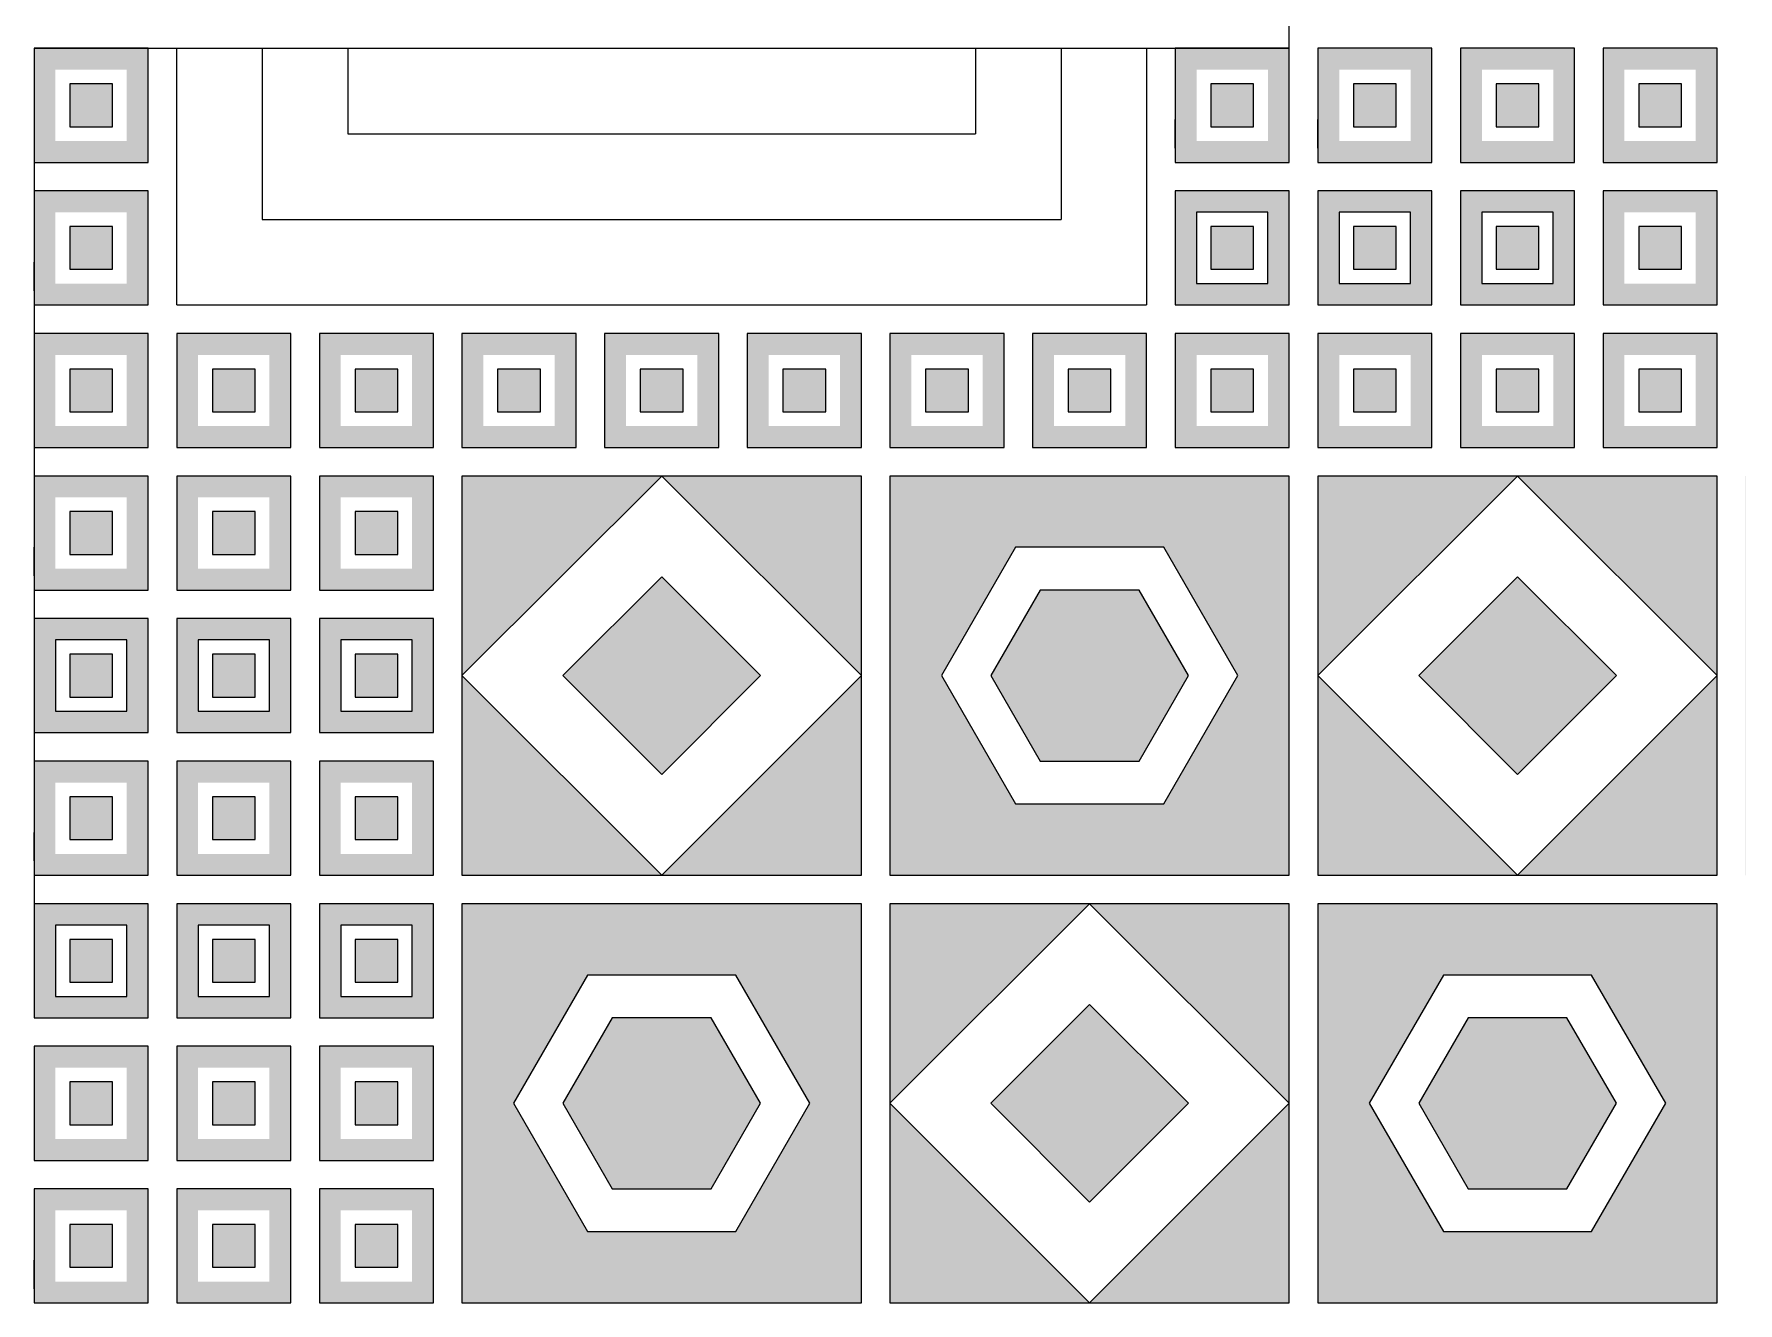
# Model space of a CAD drawing. Header units: millimetres. Extents: x -105 to 786, y -24 to 949.
# Drawn here: x 129.3 to 248.8, y 351.3 to 440.3 of the extents above; entities that cross this region are included whole.
import ezdxf

# ---------------------------------------------------------------- set-up
doc = ezdxf.new("R2010")
doc.units = ezdxf.units.MM

msp = doc.modelspace()

# ---------------------------------------------------------------- hatches: boundary and pattern name
h = msp.add_hatch(color=12)
h.dxf.hatch_style = 1
h.paths.add_polyline_path([(137.299, 439.282), (129.299, 439.282), (129.299, 431.282), (137.299, 431.282)])
h.paths.add_polyline_path([(135.799, 437.782), (135.799, 432.782), (130.799, 432.782), (130.799, 437.782)], flags=16)
h.paths.add_polyline_path([(134.799, 436.782), (134.799, 433.782), (131.799, 433.782), (131.799, 436.782)], flags=0)
h.paths.add_polyline_path([(134.799, 436.782), (131.799, 436.782), (131.799, 433.782), (134.799, 433.782)], flags=0)
h = msp.add_hatch(color=12)
h.dxf.hatch_style = 1
h.paths.add_polyline_path([(217.299, 439.282), (209.299, 439.282), (209.299, 431.282), (217.299, 431.282)])
h.paths.add_polyline_path([(215.799, 437.782), (215.799, 432.782), (210.799, 432.782), (210.799, 437.782)], flags=16)
h.paths.add_polyline_path([(214.799, 436.782), (214.799, 433.782), (211.799, 433.782), (211.799, 436.782)], flags=0)
h.paths.add_polyline_path([(214.799, 436.782), (211.799, 436.782), (211.799, 433.782), (214.799, 433.782)], flags=0)
h = msp.add_hatch(color=12)
h.dxf.hatch_style = 1
h.paths.add_polyline_path([(227.299, 439.282), (219.299, 439.282), (219.299, 431.282), (227.299, 431.282)])
h.paths.add_polyline_path([(225.799, 437.782), (225.799, 432.782), (220.799, 432.782), (220.799, 437.782)], flags=16)
h.paths.add_polyline_path([(224.799, 436.782), (224.799, 433.782), (221.799, 433.782), (221.799, 436.782)], flags=0)
h.paths.add_polyline_path([(224.799, 436.782), (221.799, 436.782), (221.799, 433.782), (224.799, 433.782)], flags=0)
h = msp.add_hatch(color=12)
h.dxf.hatch_style = 1
h.paths.add_polyline_path([(237.299, 439.282), (229.299, 439.282), (229.299, 431.282), (237.299, 431.282)])
h.paths.add_polyline_path([(235.799, 437.782), (235.799, 432.782), (230.799, 432.782), (230.799, 437.782)], flags=16)
h.paths.add_polyline_path([(234.799, 436.782), (234.799, 433.782), (231.799, 433.782), (231.799, 436.782)], flags=0)
h.paths.add_polyline_path([(234.799, 436.782), (231.799, 436.782), (231.799, 433.782), (234.799, 433.782)], flags=0)
h = msp.add_hatch(color=12)
h.dxf.hatch_style = 1
h.paths.add_polyline_path([(247.299, 439.282), (239.299, 439.282), (239.299, 431.282), (247.299, 431.282)])
h.paths.add_polyline_path([(245.799, 437.782), (245.799, 432.782), (240.799, 432.782), (240.799, 437.782)], flags=16)
h.paths.add_polyline_path([(244.799, 436.782), (244.799, 433.782), (241.799, 433.782), (241.799, 436.782)], flags=0)
h.paths.add_polyline_path([(244.799, 436.782), (241.799, 436.782), (241.799, 433.782), (244.799, 433.782)], flags=0)
h = msp.add_hatch(color=12)
h.dxf.hatch_style = 1
h.paths.add_polyline_path([(134.799, 436.782), (131.799, 436.782), (131.799, 433.782), (134.799, 433.782)])
h = msp.add_hatch(color=12)
h.dxf.hatch_style = 1
h.paths.add_polyline_path([(214.799, 436.782), (211.799, 436.782), (211.799, 433.782), (214.799, 433.782)])
h = msp.add_hatch(color=12)
h.dxf.hatch_style = 1
h.paths.add_polyline_path([(224.799, 436.782), (221.799, 436.782), (221.799, 433.782), (224.799, 433.782)])
h = msp.add_hatch(color=12)
h.dxf.hatch_style = 1
h.paths.add_polyline_path([(234.799, 436.782), (231.799, 436.782), (231.799, 433.782), (234.799, 433.782)])
h = msp.add_hatch(color=12)
h.dxf.hatch_style = 1
h.paths.add_polyline_path([(244.799, 436.782), (241.799, 436.782), (241.799, 433.782), (244.799, 433.782)])
h = msp.add_hatch(color=12)
h.dxf.hatch_style = 1
h.paths.add_polyline_path([(137.299, 429.282), (129.299, 429.282), (129.299, 421.282), (137.299, 421.282)])
h.paths.add_polyline_path([(135.799, 427.782), (135.799, 422.782), (130.799, 422.782), (130.799, 427.782)], flags=16)
h.paths.add_polyline_path([(134.799, 426.782), (134.799, 423.782), (131.799, 423.782), (131.799, 426.782)], flags=0)
h.paths.add_polyline_path([(134.799, 426.782), (131.799, 426.782), (131.799, 423.782), (134.799, 423.782)], flags=0)
h = msp.add_hatch(color=12)
h.dxf.hatch_style = 1
h.paths.add_polyline_path([(217.299, 429.282), (209.299, 429.282), (209.299, 421.282), (217.299, 421.282)])
h.paths.add_polyline_path([(215.799, 427.782), (215.799, 422.782), (210.799, 422.782), (210.799, 427.782)], flags=16)
h.paths.add_polyline_path([(214.799, 426.782), (214.799, 423.782), (211.799, 423.782), (211.799, 426.782)], flags=0)
h.paths.add_polyline_path([(214.799, 426.782), (211.799, 426.782), (211.799, 423.782), (214.799, 423.782)], flags=0)
h = msp.add_hatch(color=12)
h.dxf.hatch_style = 1
h.paths.add_polyline_path([(227.299, 429.282), (219.299, 429.282), (219.299, 421.282), (227.299, 421.282)])
h.paths.add_polyline_path([(225.799, 427.782), (225.799, 422.782), (220.799, 422.782), (220.799, 427.782)], flags=16)
h.paths.add_polyline_path([(224.799, 426.782), (224.799, 423.782), (221.799, 423.782), (221.799, 426.782)], flags=0)
h.paths.add_polyline_path([(224.799, 426.782), (221.799, 426.782), (221.799, 423.782), (224.799, 423.782)], flags=0)
h = msp.add_hatch(color=12)
h.dxf.hatch_style = 1
h.paths.add_polyline_path([(237.299, 429.282), (229.299, 429.282), (229.299, 421.282), (237.299, 421.282)])
h.paths.add_polyline_path([(235.799, 427.782), (235.799, 422.782), (230.799, 422.782), (230.799, 427.782)], flags=16)
h.paths.add_polyline_path([(234.799, 426.782), (234.799, 423.782), (231.799, 423.782), (231.799, 426.782)], flags=0)
h.paths.add_polyline_path([(234.799, 426.782), (231.799, 426.782), (231.799, 423.782), (234.799, 423.782)], flags=0)
h = msp.add_hatch(color=12)
h.dxf.hatch_style = 1
h.paths.add_polyline_path([(247.299, 429.282), (239.299, 429.282), (239.299, 421.282), (247.299, 421.282)])
h.paths.add_polyline_path([(245.799, 427.782), (245.799, 422.782), (240.799, 422.782), (240.799, 427.782)], flags=16)
h.paths.add_polyline_path([(244.799, 426.782), (244.799, 423.782), (241.799, 423.782), (241.799, 426.782)], flags=0)
h.paths.add_polyline_path([(244.799, 426.782), (241.799, 426.782), (241.799, 423.782), (244.799, 423.782)], flags=0)
h = msp.add_hatch(color=12)
h.dxf.hatch_style = 1
h.paths.add_polyline_path([(134.799, 426.782), (131.799, 426.782), (131.799, 423.782), (134.799, 423.782)])
h = msp.add_hatch(color=12)
h.dxf.hatch_style = 1
h.paths.add_polyline_path([(214.799, 426.782), (211.799, 426.782), (211.799, 423.782), (214.799, 423.782)])
h = msp.add_hatch(color=12)
h.dxf.hatch_style = 1
h.paths.add_polyline_path([(224.799, 426.782), (221.799, 426.782), (221.799, 423.782), (224.799, 423.782)])
h = msp.add_hatch(color=12)
h.dxf.hatch_style = 1
h.paths.add_polyline_path([(234.799, 426.782), (231.799, 426.782), (231.799, 423.782), (234.799, 423.782)])
h = msp.add_hatch(color=12)
h.dxf.hatch_style = 1
h.paths.add_polyline_path([(244.799, 426.782), (241.799, 426.782), (241.799, 423.782), (244.799, 423.782)])
h = msp.add_hatch(color=12)
h.dxf.hatch_style = 1
h.paths.add_polyline_path([(137.299, 419.282), (129.299, 419.282), (129.299, 411.282), (137.299, 411.282)])
h.paths.add_polyline_path([(135.799, 417.782), (135.799, 412.782), (130.799, 412.782), (130.799, 417.782)], flags=16)
h.paths.add_polyline_path([(134.799, 416.782), (134.799, 413.782), (131.799, 413.782), (131.799, 416.782)], flags=0)
h.paths.add_polyline_path([(134.799, 416.782), (131.799, 416.782), (131.799, 413.782), (134.799, 413.782)], flags=0)
h = msp.add_hatch(color=12)
h.dxf.hatch_style = 1
h.paths.add_polyline_path([(147.299, 419.282), (139.299, 419.282), (139.299, 411.282), (147.299, 411.282)])
h.paths.add_polyline_path([(145.799, 417.782), (145.799, 412.782), (140.799, 412.782), (140.799, 417.782)], flags=16)
h.paths.add_polyline_path([(144.799, 416.782), (144.799, 413.782), (141.799, 413.782), (141.799, 416.782)], flags=0)
h.paths.add_polyline_path([(144.799, 416.782), (141.799, 416.782), (141.799, 413.782), (144.799, 413.782)], flags=0)
h = msp.add_hatch(color=12)
h.dxf.hatch_style = 1
h.paths.add_polyline_path([(157.299, 419.282), (149.299, 419.282), (149.299, 411.282), (157.299, 411.282)])
h.paths.add_polyline_path([(155.799, 417.782), (155.799, 412.782), (150.799, 412.782), (150.799, 417.782)], flags=16)
h.paths.add_polyline_path([(154.799, 416.782), (154.799, 413.782), (151.799, 413.782), (151.799, 416.782)], flags=0)
h.paths.add_polyline_path([(154.799, 416.782), (151.799, 416.782), (151.799, 413.782), (154.799, 413.782)], flags=0)
h = msp.add_hatch(color=12)
h.dxf.hatch_style = 1
h.paths.add_polyline_path([(157.299, 419.282), (149.299, 419.282), (149.299, 411.282), (157.299, 411.282)])
h.paths.add_polyline_path([(155.799, 417.782), (155.799, 412.782), (150.799, 412.782), (150.799, 417.782)], flags=16)
h.paths.add_polyline_path([(154.799, 416.782), (154.799, 413.782), (151.799, 413.782), (151.799, 416.782)], flags=0)
h.paths.add_polyline_path([(154.799, 416.782), (151.799, 416.782), (151.799, 413.782), (154.799, 413.782)], flags=0)
h = msp.add_hatch(color=12)
h.dxf.hatch_style = 1
h.paths.add_polyline_path([(167.299, 419.282), (159.299, 419.282), (159.299, 411.282), (167.299, 411.282)])
h.paths.add_polyline_path([(165.799, 417.782), (165.799, 412.782), (160.799, 412.782), (160.799, 417.782)], flags=16)
h.paths.add_polyline_path([(164.799, 416.782), (164.799, 413.782), (161.799, 413.782), (161.799, 416.782)], flags=0)
h.paths.add_polyline_path([(164.799, 416.782), (161.799, 416.782), (161.799, 413.782), (164.799, 413.782)], flags=0)
h = msp.add_hatch(color=12)
h.dxf.hatch_style = 1
h.paths.add_polyline_path([(177.299, 419.282), (169.299, 419.282), (169.299, 411.282), (177.299, 411.282)])
h.paths.add_polyline_path([(175.799, 417.782), (175.799, 412.782), (170.799, 412.782), (170.799, 417.782)], flags=16)
h.paths.add_polyline_path([(174.799, 416.782), (174.799, 413.782), (171.799, 413.782), (171.799, 416.782)], flags=0)
h.paths.add_polyline_path([(174.799, 416.782), (171.799, 416.782), (171.799, 413.782), (174.799, 413.782)], flags=0)
h = msp.add_hatch(color=12)
h.dxf.hatch_style = 1
h.paths.add_polyline_path([(187.299, 419.282), (179.299, 419.282), (179.299, 411.282), (187.299, 411.282)])
h.paths.add_polyline_path([(185.799, 417.782), (185.799, 412.782), (180.799, 412.782), (180.799, 417.782)], flags=16)
h.paths.add_polyline_path([(184.799, 416.782), (184.799, 413.782), (181.799, 413.782), (181.799, 416.782)], flags=0)
h.paths.add_polyline_path([(184.799, 416.782), (181.799, 416.782), (181.799, 413.782), (184.799, 413.782)], flags=0)
h = msp.add_hatch(color=12)
h.dxf.hatch_style = 1
h.paths.add_polyline_path([(197.299, 419.282), (189.299, 419.282), (189.299, 411.282), (197.299, 411.282)])
h.paths.add_polyline_path([(195.799, 417.782), (195.799, 412.782), (190.799, 412.782), (190.799, 417.782)], flags=16)
h.paths.add_polyline_path([(194.799, 416.782), (194.799, 413.782), (191.799, 413.782), (191.799, 416.782)], flags=0)
h.paths.add_polyline_path([(194.799, 416.782), (191.799, 416.782), (191.799, 413.782), (194.799, 413.782)], flags=0)
h = msp.add_hatch(color=12)
h.dxf.hatch_style = 1
h.paths.add_polyline_path([(207.299, 419.282), (199.299, 419.282), (199.299, 411.282), (207.299, 411.282)])
h.paths.add_polyline_path([(205.799, 417.782), (205.799, 412.782), (200.799, 412.782), (200.799, 417.782)], flags=16)
h.paths.add_polyline_path([(204.799, 416.782), (204.799, 413.782), (201.799, 413.782), (201.799, 416.782)], flags=0)
h.paths.add_polyline_path([(204.799, 416.782), (201.799, 416.782), (201.799, 413.782), (204.799, 413.782)], flags=0)
h = msp.add_hatch(color=12)
h.dxf.hatch_style = 1
h.paths.add_polyline_path([(217.299, 419.282), (209.299, 419.282), (209.299, 411.282), (217.299, 411.282)])
h.paths.add_polyline_path([(215.799, 417.782), (215.799, 412.782), (210.799, 412.782), (210.799, 417.782)], flags=16)
h.paths.add_polyline_path([(214.799, 416.782), (214.799, 413.782), (211.799, 413.782), (211.799, 416.782)], flags=0)
h.paths.add_polyline_path([(214.799, 416.782), (211.799, 416.782), (211.799, 413.782), (214.799, 413.782)], flags=0)
h = msp.add_hatch(color=12)
h.dxf.hatch_style = 1
h.paths.add_polyline_path([(227.299, 419.282), (219.299, 419.282), (219.299, 411.282), (227.299, 411.282)])
h.paths.add_polyline_path([(225.799, 417.782), (225.799, 412.782), (220.799, 412.782), (220.799, 417.782)], flags=16)
h.paths.add_polyline_path([(224.799, 416.782), (224.799, 413.782), (221.799, 413.782), (221.799, 416.782)], flags=0)
h.paths.add_polyline_path([(224.799, 416.782), (221.799, 416.782), (221.799, 413.782), (224.799, 413.782)], flags=0)
h = msp.add_hatch(color=12)
h.dxf.hatch_style = 1
h.paths.add_polyline_path([(237.299, 419.282), (229.299, 419.282), (229.299, 411.282), (237.299, 411.282)])
h.paths.add_polyline_path([(235.799, 417.782), (235.799, 412.782), (230.799, 412.782), (230.799, 417.782)], flags=16)
h.paths.add_polyline_path([(234.799, 416.782), (234.799, 413.782), (231.799, 413.782), (231.799, 416.782)], flags=0)
h.paths.add_polyline_path([(234.799, 416.782), (231.799, 416.782), (231.799, 413.782), (234.799, 413.782)], flags=0)
h = msp.add_hatch(color=12)
h.dxf.hatch_style = 1
h.paths.add_polyline_path([(247.299, 419.282), (239.299, 419.282), (239.299, 411.282), (247.299, 411.282)])
h.paths.add_polyline_path([(245.799, 417.782), (245.799, 412.782), (240.799, 412.782), (240.799, 417.782)], flags=16)
h.paths.add_polyline_path([(244.799, 416.782), (244.799, 413.782), (241.799, 413.782), (241.799, 416.782)], flags=0)
h.paths.add_polyline_path([(244.799, 416.782), (241.799, 416.782), (241.799, 413.782), (244.799, 413.782)], flags=0)
h = msp.add_hatch(color=12)
h.dxf.hatch_style = 1
h.paths.add_polyline_path([(134.799, 416.782), (131.799, 416.782), (131.799, 413.782), (134.799, 413.782)])
h = msp.add_hatch(color=12)
h.dxf.hatch_style = 1
h.paths.add_polyline_path([(144.799, 416.782), (141.799, 416.782), (141.799, 413.782), (144.799, 413.782)])
h = msp.add_hatch(color=12)
h.dxf.hatch_style = 1
h.paths.add_polyline_path([(154.799, 416.782), (151.799, 416.782), (151.799, 413.782), (154.799, 413.782)])
h = msp.add_hatch(color=12)
h.dxf.hatch_style = 1
h.paths.add_polyline_path([(154.799, 416.782), (151.799, 416.782), (151.799, 413.782), (154.799, 413.782)])
h = msp.add_hatch(color=12)
h.dxf.hatch_style = 1
h.paths.add_polyline_path([(164.799, 416.782), (161.799, 416.782), (161.799, 413.782), (164.799, 413.782)])
h = msp.add_hatch(color=12)
h.dxf.hatch_style = 1
h.paths.add_polyline_path([(174.799, 416.782), (171.799, 416.782), (171.799, 413.782), (174.799, 413.782)])
h = msp.add_hatch(color=12)
h.dxf.hatch_style = 1
h.paths.add_polyline_path([(184.799, 416.782), (181.799, 416.782), (181.799, 413.782), (184.799, 413.782)])
h = msp.add_hatch(color=12)
h.dxf.hatch_style = 1
h.paths.add_polyline_path([(194.799, 416.782), (191.799, 416.782), (191.799, 413.782), (194.799, 413.782)])
h = msp.add_hatch(color=12)
h.dxf.hatch_style = 1
h.paths.add_polyline_path([(204.799, 416.782), (201.799, 416.782), (201.799, 413.782), (204.799, 413.782)])
h = msp.add_hatch(color=12)
h.dxf.hatch_style = 1
h.paths.add_polyline_path([(214.799, 416.782), (211.799, 416.782), (211.799, 413.782), (214.799, 413.782)])
h = msp.add_hatch(color=12)
h.dxf.hatch_style = 1
h.paths.add_polyline_path([(224.799, 416.782), (221.799, 416.782), (221.799, 413.782), (224.799, 413.782)])
h = msp.add_hatch(color=12)
h.dxf.hatch_style = 1
h.paths.add_polyline_path([(234.799, 416.782), (231.799, 416.782), (231.799, 413.782), (234.799, 413.782)])
h = msp.add_hatch(color=12)
h.dxf.hatch_style = 1
h.paths.add_polyline_path([(244.799, 416.782), (241.799, 416.782), (241.799, 413.782), (244.799, 413.782)])
h = msp.add_hatch(color=12)
h.dxf.hatch_style = 1
h.paths.add_polyline_path([(137.299, 409.282), (129.299, 409.282), (129.299, 401.282), (137.299, 401.282)])
h.paths.add_polyline_path([(135.799, 407.782), (135.799, 402.782), (130.799, 402.782), (130.799, 407.782)], flags=16)
h.paths.add_polyline_path([(134.799, 406.782), (134.799, 403.782), (131.799, 403.782), (131.799, 406.782)], flags=0)
h.paths.add_polyline_path([(134.799, 406.782), (131.799, 406.782), (131.799, 403.782), (134.799, 403.782)], flags=0)
h = msp.add_hatch(color=12)
h.dxf.hatch_style = 1
h.paths.add_polyline_path([(147.299, 409.282), (139.299, 409.282), (139.299, 401.282), (147.299, 401.282)])
h.paths.add_polyline_path([(145.799, 407.782), (145.799, 402.782), (140.799, 402.782), (140.799, 407.782)], flags=16)
h.paths.add_polyline_path([(144.799, 406.782), (144.799, 403.782), (141.799, 403.782), (141.799, 406.782)], flags=0)
h.paths.add_polyline_path([(144.799, 406.782), (141.799, 406.782), (141.799, 403.782), (144.799, 403.782)], flags=0)
h = msp.add_hatch(color=12)
h.dxf.hatch_style = 1
h.paths.add_polyline_path([(157.299, 409.282), (149.299, 409.282), (149.299, 401.282), (157.299, 401.282)])
h.paths.add_polyline_path([(155.799, 407.782), (155.799, 402.782), (150.799, 402.782), (150.799, 407.782)], flags=16)
h.paths.add_polyline_path([(154.799, 406.782), (154.799, 403.782), (151.799, 403.782), (151.799, 406.782)], flags=0)
h.paths.add_polyline_path([(154.799, 406.782), (151.799, 406.782), (151.799, 403.782), (154.799, 403.782)], flags=0)
at = {"true_color": 0x7aafdf}
h = msp.add_hatch(color=143, dxfattribs=at)
h.dxf.hatch_style = 1
h.paths.add_polyline_path([(187.299, 395.282), (173.299, 381.282), (187.299, 381.282)])
h.paths.add_polyline_path([(187.299, 409.282), (173.299, 409.282), (187.299, 395.282)])
h.paths.add_polyline_path([(173.299, 409.282), (159.299, 409.282), (159.299, 395.282)])
h.paths.add_polyline_path([(159.299, 395.282), (159.299, 381.282), (173.299, 381.282)])
h.paths.add_polyline_path([(210.227, 395.282), (206.763, 401.282), (199.835, 401.282), (196.371, 395.282), (199.835, 389.282), (206.763, 389.282)])
at = {"true_color": 0x636466}
h = msp.add_hatch(color=251, dxfattribs=at)
h.dxf.hatch_style = 1
h.paths.add_polyline_path([(173.299, 402.21), (166.37, 395.282), (173.299, 388.353), (180.228, 395.282)])
h.paths.add_polyline_path([(217.299, 409.282), (189.299, 409.282), (189.299, 381.282), (217.299, 381.282)])
h.paths.add_polyline_path([(192.907, 395.282), (198.103, 404.282), (208.495, 404.282), (213.691, 395.282), (208.495, 386.282), (198.103, 386.282)], flags=16)
h.paths.add_polyline_path([(199.835, 389.282), (196.371, 395.282), (199.835, 401.282), (206.763, 401.282), (210.227, 395.282), (206.763, 389.282)], flags=0)
at = {"true_color": 0x7aafdf}
h = msp.add_hatch(color=143, dxfattribs=at)
h.dxf.hatch_style = 1
h.paths.add_polyline_path([(247.299, 395.282), (233.299, 381.282), (247.299, 381.282)])
h.paths.add_polyline_path([(247.299, 409.282), (233.299, 409.282), (247.299, 395.282)])
h.paths.add_polyline_path([(233.299, 409.282), (219.299, 409.282), (219.299, 395.282)])
h.paths.add_polyline_path([(219.299, 395.282), (219.299, 381.282), (233.299, 381.282)])
h.paths.add_polyline_path([(270.227, 395.282), (266.763, 401.282), (259.835, 401.282), (256.371, 395.282), (259.835, 389.282), (266.763, 389.282)])
at = {"true_color": 0x636466}
h = msp.add_hatch(color=251, dxfattribs=at)
h.dxf.hatch_style = 1
h.paths.add_polyline_path([(233.299, 402.21), (226.37, 395.282), (233.299, 388.353), (240.228, 395.282)])
h.paths.add_polyline_path([(277.299, 409.282), (249.299, 409.282), (249.299, 381.282), (277.299, 381.282)])
h.paths.add_polyline_path([(252.907, 395.282), (258.103, 404.282), (268.495, 404.282), (273.691, 395.282), (268.495, 386.282), (258.103, 386.282)], flags=16)
h.paths.add_polyline_path([(259.835, 389.282), (256.371, 395.282), (259.835, 401.282), (266.763, 401.282), (270.227, 395.282), (266.763, 389.282)], flags=0)
h = msp.add_hatch(color=12)
h.dxf.hatch_style = 1
h.paths.add_polyline_path([(134.799, 406.782), (131.799, 406.782), (131.799, 403.782), (134.799, 403.782)])
h = msp.add_hatch(color=12)
h.dxf.hatch_style = 1
h.paths.add_polyline_path([(144.799, 406.782), (141.799, 406.782), (141.799, 403.782), (144.799, 403.782)])
h = msp.add_hatch(color=12)
h.dxf.hatch_style = 1
h.paths.add_polyline_path([(154.799, 406.782), (151.799, 406.782), (151.799, 403.782), (154.799, 403.782)])
h = msp.add_hatch(color=12)
h.dxf.hatch_style = 1
h.paths.add_polyline_path([(137.299, 399.282), (129.299, 399.282), (129.299, 391.282), (137.299, 391.282)])
h.paths.add_polyline_path([(135.799, 397.782), (135.799, 392.782), (130.799, 392.782), (130.799, 397.782)], flags=16)
h.paths.add_polyline_path([(134.799, 396.782), (134.799, 393.782), (131.799, 393.782), (131.799, 396.782)], flags=0)
h.paths.add_polyline_path([(134.799, 396.782), (131.799, 396.782), (131.799, 393.782), (134.799, 393.782)], flags=0)
h = msp.add_hatch(color=12)
h.dxf.hatch_style = 1
h.paths.add_polyline_path([(147.299, 399.282), (139.299, 399.282), (139.299, 391.282), (147.299, 391.282)])
h.paths.add_polyline_path([(145.799, 397.782), (145.799, 392.782), (140.799, 392.782), (140.799, 397.782)], flags=16)
h.paths.add_polyline_path([(144.799, 396.782), (144.799, 393.782), (141.799, 393.782), (141.799, 396.782)], flags=0)
h.paths.add_polyline_path([(144.799, 396.782), (141.799, 396.782), (141.799, 393.782), (144.799, 393.782)], flags=0)
h = msp.add_hatch(color=12)
h.dxf.hatch_style = 1
h.paths.add_polyline_path([(157.299, 399.282), (149.299, 399.282), (149.299, 391.282), (157.299, 391.282)])
h.paths.add_polyline_path([(155.799, 397.782), (155.799, 392.782), (150.799, 392.782), (150.799, 397.782)], flags=16)
h.paths.add_polyline_path([(154.799, 396.782), (154.799, 393.782), (151.799, 393.782), (151.799, 396.782)], flags=0)
h.paths.add_polyline_path([(154.799, 396.782), (151.799, 396.782), (151.799, 393.782), (154.799, 393.782)], flags=0)
h = msp.add_hatch(color=12)
h.dxf.hatch_style = 1
h.paths.add_polyline_path([(134.799, 396.782), (131.799, 396.782), (131.799, 393.782), (134.799, 393.782)])
h = msp.add_hatch(color=12)
h.dxf.hatch_style = 1
h.paths.add_polyline_path([(144.799, 396.782), (141.799, 396.782), (141.799, 393.782), (144.799, 393.782)])
h = msp.add_hatch(color=12)
h.dxf.hatch_style = 1
h.paths.add_polyline_path([(154.799, 396.782), (151.799, 396.782), (151.799, 393.782), (154.799, 393.782)])
h = msp.add_hatch(color=12)
h.dxf.hatch_style = 1
h.paths.add_polyline_path([(137.299, 389.282), (129.299, 389.282), (129.299, 381.282), (137.299, 381.282)])
h.paths.add_polyline_path([(135.799, 387.782), (135.799, 382.782), (130.799, 382.782), (130.799, 387.782)], flags=16)
h.paths.add_polyline_path([(134.799, 386.782), (134.799, 383.782), (131.799, 383.782), (131.799, 386.782)], flags=0)
h.paths.add_polyline_path([(134.799, 386.782), (131.799, 386.782), (131.799, 383.782), (134.799, 383.782)], flags=0)
h = msp.add_hatch(color=12)
h.dxf.hatch_style = 1
h.paths.add_polyline_path([(147.299, 389.282), (139.299, 389.282), (139.299, 381.282), (147.299, 381.282)])
h.paths.add_polyline_path([(145.799, 387.782), (145.799, 382.782), (140.799, 382.782), (140.799, 387.782)], flags=16)
h.paths.add_polyline_path([(144.799, 386.782), (144.799, 383.782), (141.799, 383.782), (141.799, 386.782)], flags=0)
h.paths.add_polyline_path([(144.799, 386.782), (141.799, 386.782), (141.799, 383.782), (144.799, 383.782)], flags=0)
h = msp.add_hatch(color=12)
h.dxf.hatch_style = 1
h.paths.add_polyline_path([(157.299, 389.282), (149.299, 389.282), (149.299, 381.282), (157.299, 381.282)])
h.paths.add_polyline_path([(155.799, 387.782), (155.799, 382.782), (150.799, 382.782), (150.799, 387.782)], flags=16)
h.paths.add_polyline_path([(154.799, 386.782), (154.799, 383.782), (151.799, 383.782), (151.799, 386.782)], flags=0)
h.paths.add_polyline_path([(154.799, 386.782), (151.799, 386.782), (151.799, 383.782), (154.799, 383.782)], flags=0)
h = msp.add_hatch(color=12)
h.dxf.hatch_style = 1
h.paths.add_polyline_path([(134.799, 386.782), (131.799, 386.782), (131.799, 383.782), (134.799, 383.782)])
h = msp.add_hatch(color=12)
h.dxf.hatch_style = 1
h.paths.add_polyline_path([(144.799, 386.782), (141.799, 386.782), (141.799, 383.782), (144.799, 383.782)])
h = msp.add_hatch(color=12)
h.dxf.hatch_style = 1
h.paths.add_polyline_path([(154.799, 386.782), (151.799, 386.782), (151.799, 383.782), (154.799, 383.782)])
h = msp.add_hatch(color=12)
h.dxf.hatch_style = 1
h.paths.add_polyline_path([(137.299, 379.282), (129.299, 379.282), (129.299, 371.282), (137.299, 371.282)])
h.paths.add_polyline_path([(135.799, 377.782), (135.799, 372.782), (130.799, 372.782), (130.799, 377.782)], flags=16)
h.paths.add_polyline_path([(134.799, 376.782), (134.799, 373.782), (131.799, 373.782), (131.799, 376.782)], flags=0)
h.paths.add_polyline_path([(134.799, 376.782), (131.799, 376.782), (131.799, 373.782), (134.799, 373.782)], flags=0)
h = msp.add_hatch(color=12)
h.dxf.hatch_style = 1
h.paths.add_polyline_path([(147.299, 379.282), (139.299, 379.282), (139.299, 371.282), (147.299, 371.282)])
h.paths.add_polyline_path([(145.799, 377.782), (145.799, 372.782), (140.799, 372.782), (140.799, 377.782)], flags=16)
h.paths.add_polyline_path([(144.799, 376.782), (144.799, 373.782), (141.799, 373.782), (141.799, 376.782)], flags=0)
h.paths.add_polyline_path([(144.799, 376.782), (141.799, 376.782), (141.799, 373.782), (144.799, 373.782)], flags=0)
h = msp.add_hatch(color=12)
h.dxf.hatch_style = 1
h.paths.add_polyline_path([(157.299, 379.282), (149.299, 379.282), (149.299, 371.282), (157.299, 371.282)])
h.paths.add_polyline_path([(155.799, 377.782), (155.799, 372.782), (150.799, 372.782), (150.799, 377.782)], flags=16)
h.paths.add_polyline_path([(154.799, 376.782), (154.799, 373.782), (151.799, 373.782), (151.799, 376.782)], flags=0)
h.paths.add_polyline_path([(154.799, 376.782), (151.799, 376.782), (151.799, 373.782), (154.799, 373.782)], flags=0)
h = msp.add_hatch(color=251, dxfattribs=at)
h.dxf.hatch_style = 1
h.paths.add_polyline_path([(187.299, 379.282), (159.299, 379.282), (159.299, 351.282), (187.299, 351.282)])
h.paths.add_polyline_path([(168.103, 374.282), (178.495, 374.282), (183.691, 365.282), (178.495, 356.282), (168.103, 356.282), (162.907, 365.282)], flags=16)
h.paths.add_polyline_path([(169.835, 371.282), (176.763, 371.282), (180.227, 365.282), (176.763, 359.282), (169.835, 359.282), (166.371, 365.282)], flags=0)
at = {"true_color": 0x7aafdf}
h = msp.add_hatch(color=143, dxfattribs=at)
h.dxf.hatch_style = 1
h.paths.add_polyline_path([(217.299, 365.282), (203.299, 351.282), (217.299, 351.282)])
h.paths.add_polyline_path([(217.299, 379.282), (203.299, 379.282), (217.299, 365.282)])
h.paths.add_polyline_path([(203.299, 379.282), (189.299, 379.282), (189.299, 365.282)])
h.paths.add_polyline_path([(189.299, 365.282), (189.299, 351.282), (203.299, 351.282)])
h.paths.add_polyline_path([(240.227, 365.282), (236.763, 371.282), (229.835, 371.282), (226.371, 365.282), (229.835, 359.282), (236.763, 359.282)])
at = {"true_color": 0x636466}
h = msp.add_hatch(color=251, dxfattribs=at)
h.dxf.hatch_style = 1
h.paths.add_polyline_path([(203.299, 372.21), (196.37, 365.282), (203.299, 358.353), (210.228, 365.282)])
h.paths.add_polyline_path([(247.299, 379.282), (219.299, 379.282), (219.299, 351.282), (247.299, 351.282)])
h.paths.add_polyline_path([(222.907, 365.282), (228.103, 374.282), (238.495, 374.282), (243.691, 365.282), (238.495, 356.282), (228.103, 356.282)], flags=16)
h.paths.add_polyline_path([(229.835, 359.282), (226.371, 365.282), (229.835, 371.282), (236.763, 371.282), (240.227, 365.282), (236.763, 359.282)], flags=0)
h = msp.add_hatch(color=12)
h.dxf.hatch_style = 1
h.paths.add_polyline_path([(134.799, 376.782), (131.799, 376.782), (131.799, 373.782), (134.799, 373.782)])
h = msp.add_hatch(color=12)
h.dxf.hatch_style = 1
h.paths.add_polyline_path([(144.799, 376.782), (141.799, 376.782), (141.799, 373.782), (144.799, 373.782)])
h = msp.add_hatch(color=12)
h.dxf.hatch_style = 1
h.paths.add_polyline_path([(154.799, 376.782), (151.799, 376.782), (151.799, 373.782), (154.799, 373.782)])
at = {"true_color": 0x7aafdf}
h = msp.add_hatch(color=143, dxfattribs=at)
h.dxf.hatch_style = 1
h.paths.add_polyline_path([(180.227, 365.282), (176.763, 371.282), (169.835, 371.282), (166.371, 365.282), (169.835, 359.282), (176.763, 359.282)])
h = msp.add_hatch(color=12)
h.dxf.hatch_style = 1
h.paths.add_polyline_path([(137.299, 369.282), (129.299, 369.282), (129.299, 361.282), (137.299, 361.282)])
h.paths.add_polyline_path([(135.799, 367.782), (135.799, 362.782), (130.799, 362.782), (130.799, 367.782)], flags=16)
h.paths.add_polyline_path([(134.799, 366.782), (134.799, 363.782), (131.799, 363.782), (131.799, 366.782)], flags=0)
h.paths.add_polyline_path([(134.799, 366.782), (131.799, 366.782), (131.799, 363.782), (134.799, 363.782)], flags=0)
h = msp.add_hatch(color=12)
h.dxf.hatch_style = 1
h.paths.add_polyline_path([(147.299, 369.282), (139.299, 369.282), (139.299, 361.282), (147.299, 361.282)])
h.paths.add_polyline_path([(145.799, 367.782), (145.799, 362.782), (140.799, 362.782), (140.799, 367.782)], flags=16)
h.paths.add_polyline_path([(144.799, 366.782), (144.799, 363.782), (141.799, 363.782), (141.799, 366.782)], flags=0)
h.paths.add_polyline_path([(144.799, 366.782), (141.799, 366.782), (141.799, 363.782), (144.799, 363.782)], flags=0)
h = msp.add_hatch(color=12)
h.dxf.hatch_style = 1
h.paths.add_polyline_path([(157.299, 369.282), (149.299, 369.282), (149.299, 361.282), (157.299, 361.282)])
h.paths.add_polyline_path([(155.799, 367.782), (155.799, 362.782), (150.799, 362.782), (150.799, 367.782)], flags=16)
h.paths.add_polyline_path([(154.799, 366.782), (154.799, 363.782), (151.799, 363.782), (151.799, 366.782)], flags=0)
h.paths.add_polyline_path([(154.799, 366.782), (151.799, 366.782), (151.799, 363.782), (154.799, 363.782)], flags=0)
h = msp.add_hatch(color=12)
h.dxf.hatch_style = 1
h.paths.add_polyline_path([(134.799, 366.782), (131.799, 366.782), (131.799, 363.782), (134.799, 363.782)])
h = msp.add_hatch(color=12)
h.dxf.hatch_style = 1
h.paths.add_polyline_path([(144.799, 366.782), (141.799, 366.782), (141.799, 363.782), (144.799, 363.782)])
h = msp.add_hatch(color=12)
h.dxf.hatch_style = 1
h.paths.add_polyline_path([(154.799, 366.782), (151.799, 366.782), (151.799, 363.782), (154.799, 363.782)])
h = msp.add_hatch(color=12)
h.dxf.hatch_style = 1
h.paths.add_polyline_path([(137.299, 359.282), (129.299, 359.282), (129.299, 351.282), (137.299, 351.282)])
h.paths.add_polyline_path([(135.799, 357.782), (135.799, 352.782), (130.799, 352.782), (130.799, 357.782)], flags=16)
h.paths.add_polyline_path([(134.799, 356.782), (134.799, 353.782), (131.799, 353.782), (131.799, 356.782)], flags=0)
h.paths.add_polyline_path([(134.799, 356.782), (131.799, 356.782), (131.799, 353.782), (134.799, 353.782)], flags=0)
h = msp.add_hatch(color=12)
h.dxf.hatch_style = 1
h.paths.add_polyline_path([(147.299, 359.282), (139.299, 359.282), (139.299, 351.282), (147.299, 351.282)])
h.paths.add_polyline_path([(145.799, 357.782), (145.799, 352.782), (140.799, 352.782), (140.799, 357.782)], flags=16)
h.paths.add_polyline_path([(144.799, 356.782), (144.799, 353.782), (141.799, 353.782), (141.799, 356.782)], flags=0)
h.paths.add_polyline_path([(144.799, 356.782), (141.799, 356.782), (141.799, 353.782), (144.799, 353.782)], flags=0)
h = msp.add_hatch(color=12)
h.dxf.hatch_style = 1
h.paths.add_polyline_path([(157.299, 359.282), (149.299, 359.282), (149.299, 351.282), (157.299, 351.282)])
h.paths.add_polyline_path([(155.799, 357.782), (155.799, 352.782), (150.799, 352.782), (150.799, 357.782)], flags=16)
h.paths.add_polyline_path([(154.799, 356.782), (154.799, 353.782), (151.799, 353.782), (151.799, 356.782)], flags=0)
h.paths.add_polyline_path([(154.799, 356.782), (151.799, 356.782), (151.799, 353.782), (154.799, 353.782)], flags=0)
h = msp.add_hatch(color=12)
h.dxf.hatch_style = 1
h.paths.add_polyline_path([(134.799, 356.782), (131.799, 356.782), (131.799, 353.782), (134.799, 353.782)])
h = msp.add_hatch(color=12)
h.dxf.hatch_style = 1
h.paths.add_polyline_path([(144.799, 356.782), (141.799, 356.782), (141.799, 353.782), (144.799, 353.782)])
h = msp.add_hatch(color=12)
h.dxf.hatch_style = 1
h.paths.add_polyline_path([(154.799, 356.782), (151.799, 356.782), (151.799, 353.782), (154.799, 353.782)])

# ---------------------------------------------------------------- linework, layer by layer
for p, q in [((217.299, 439.282), (217.299, 489.282)), ((129.299, 439.282), (217.299, 439.282)), ((129.299, 439.282), (129.299, 379.282)), ((139.299, 421.282), (139.299, 439.282)), ((145.299, 439.282), (145.299, 427.282)), ((151.299, 439.282), (151.299, 433.282)), ((195.299, 439.282), (195.299, 433.282)), ((201.299, 439.282), (201.299, 427.282)), ((207.299, 439.282), (207.299, 421.282)), ((209.299, 432.282), (209.299, 434.282)), ((219.299, 432.282), (219.299, 434.282)), ((151.299, 433.282), (195.299, 433.282)), ((145.299, 427.282), (201.299, 427.282)), ((129.299, 422.282), (129.299, 424.282)), ((139.299, 421.282), (207.299, 421.282)), ((209.299, 421.282), (217.299, 421.282)), ((219.299, 421.282), (227.299, 421.282)), ((159.299, 395.282), (173.299, 409.282)), ((173.299, 409.282), (187.299, 395.282)), ((219.299, 395.282), (233.299, 409.282)), ((233.299, 409.282), (247.299, 395.282)), ((129.299, 402.282), (129.299, 404.282)), ((166.37, 395.282), (173.299, 402.21)), ((173.299, 402.21), (180.228, 395.282)), ((226.37, 395.282), (233.299, 402.21)), ((233.299, 402.21), (240.228, 395.282)), ((173.299, 381.282), (159.299, 395.282)), ((173.299, 388.353), (166.37, 395.282)), ((187.299, 395.282), (173.299, 381.282)), ((180.228, 395.282), (173.299, 388.353)), ((233.299, 381.282), (219.299, 395.282)), ((233.299, 388.353), (226.37, 395.282)), ((247.299, 395.282), (233.299, 381.282)), ((240.228, 395.282), (233.299, 388.353)), ((129.299, 382.282), (129.299, 384.282)), ((189.299, 365.282), (203.299, 379.282)), ((203.299, 379.282), (217.299, 365.282)), ((196.37, 365.282), (203.299, 372.21)), ((203.299, 372.21), (210.228, 365.282)), ((129.299, 371.282), (137.299, 371.282)), ((203.299, 351.282), (189.299, 365.282)), ((203.299, 358.353), (196.37, 365.282)), ((217.299, 365.282), (203.299, 351.282)), ((210.228, 365.282), (203.299, 358.353)), ((129.299, 352.282), (129.299, 354.282))]:
    msp.add_line(p, q)
for points in [[(129.299, 431.282), (137.299, 431.282), (137.299, 439.282), (129.299, 439.282)], [(209.299, 431.282), (217.299, 431.282), (217.299, 439.282), (209.299, 439.282)], [(219.299, 431.282), (227.299, 431.282), (227.299, 439.282), (219.299, 439.282)], [(229.299, 431.282), (237.299, 431.282), (237.299, 439.282), (229.299, 439.282)], [(239.299, 431.282), (247.299, 431.282), (247.299, 439.282), (239.299, 439.282)], [(131.799, 433.782), (134.799, 433.782), (134.799, 436.782), (131.799, 436.782)], [(211.799, 433.782), (214.799, 433.782), (214.799, 436.782), (211.799, 436.782)], [(221.799, 433.782), (224.799, 433.782), (224.799, 436.782), (221.799, 436.782)], [(231.799, 433.782), (234.799, 433.782), (234.799, 436.782), (231.799, 436.782)], [(241.799, 433.782), (244.799, 433.782), (244.799, 436.782), (241.799, 436.782)], [(129.299, 421.282), (137.299, 421.282), (137.299, 429.282), (129.299, 429.282)], [(209.299, 421.282), (217.299, 421.282), (217.299, 429.282), (209.299, 429.282)], [(219.299, 421.282), (227.299, 421.282), (227.299, 429.282), (219.299, 429.282)], [(229.299, 421.282), (237.299, 421.282), (237.299, 429.282), (229.299, 429.282)], [(239.299, 421.282), (247.299, 421.282), (247.299, 429.282), (239.299, 429.282)], [(210.799, 422.782), (215.799, 422.782), (215.799, 427.782), (210.799, 427.782)], [(220.799, 422.782), (225.799, 422.782), (225.799, 427.782), (220.799, 427.782)], [(230.799, 422.782), (235.799, 422.782), (235.799, 427.782), (230.799, 427.782)], [(131.799, 423.782), (134.799, 423.782), (134.799, 426.782), (131.799, 426.782)], [(211.799, 423.782), (214.799, 423.782), (214.799, 426.782), (211.799, 426.782)], [(221.799, 423.782), (224.799, 423.782), (224.799, 426.782), (221.799, 426.782)], [(231.799, 423.782), (234.799, 423.782), (234.799, 426.782), (231.799, 426.782)], [(241.799, 423.782), (244.799, 423.782), (244.799, 426.782), (241.799, 426.782)], [(129.299, 411.282), (137.299, 411.282), (137.299, 419.282), (129.299, 419.282)], [(139.299, 411.282), (147.299, 411.282), (147.299, 419.282), (139.299, 419.282)], [(149.299, 411.282), (157.299, 411.282), (157.299, 419.282), (149.299, 419.282)], [(149.299, 411.282), (157.299, 411.282), (157.299, 419.282), (149.299, 419.282)], [(159.299, 411.282), (167.299, 411.282), (167.299, 419.282), (159.299, 419.282)], [(169.299, 411.282), (177.299, 411.282), (177.299, 419.282), (169.299, 419.282)], [(179.299, 411.282), (187.299, 411.282), (187.299, 419.282), (179.299, 419.282)], [(189.299, 411.282), (197.299, 411.282), (197.299, 419.282), (189.299, 419.282)], [(199.299, 411.282), (207.299, 411.282), (207.299, 419.282), (199.299, 419.282)], [(209.299, 411.282), (217.299, 411.282), (217.299, 419.282), (209.299, 419.282)], [(219.299, 411.282), (227.299, 411.282), (227.299, 419.282), (219.299, 419.282)], [(229.299, 411.282), (237.299, 411.282), (237.299, 419.282), (229.299, 419.282)], [(239.299, 411.282), (247.299, 411.282), (247.299, 419.282), (239.299, 419.282)], [(131.799, 413.782), (134.799, 413.782), (134.799, 416.782), (131.799, 416.782)], [(141.799, 413.782), (144.799, 413.782), (144.799, 416.782), (141.799, 416.782)], [(151.799, 413.782), (154.799, 413.782), (154.799, 416.782), (151.799, 416.782)], [(151.799, 413.782), (154.799, 413.782), (154.799, 416.782), (151.799, 416.782)], [(161.799, 413.782), (164.799, 413.782), (164.799, 416.782), (161.799, 416.782)], [(171.799, 413.782), (174.799, 413.782), (174.799, 416.782), (171.799, 416.782)], [(181.799, 413.782), (184.799, 413.782), (184.799, 416.782), (181.799, 416.782)], [(191.799, 413.782), (194.799, 413.782), (194.799, 416.782), (191.799, 416.782)], [(201.799, 413.782), (204.799, 413.782), (204.799, 416.782), (201.799, 416.782)], [(211.799, 413.782), (214.799, 413.782), (214.799, 416.782), (211.799, 416.782)], [(221.799, 413.782), (224.799, 413.782), (224.799, 416.782), (221.799, 416.782)], [(231.799, 413.782), (234.799, 413.782), (234.799, 416.782), (231.799, 416.782)], [(241.799, 413.782), (244.799, 413.782), (244.799, 416.782), (241.799, 416.782)], [(129.299, 401.282), (137.299, 401.282), (137.299, 409.282), (129.299, 409.282)], [(139.299, 401.282), (147.299, 401.282), (147.299, 409.282), (139.299, 409.282)], [(149.299, 401.282), (157.299, 401.282), (157.299, 409.282), (149.299, 409.282)], [(159.299, 381.282), (187.299, 381.282), (187.299, 409.282), (159.299, 409.282)], [(189.299, 381.282), (217.299, 381.282), (217.299, 409.282), (189.299, 409.282)], [(219.299, 381.282), (247.299, 381.282), (247.299, 409.282), (219.299, 409.282)], [(131.799, 403.782), (134.799, 403.782), (134.799, 406.782), (131.799, 406.782)], [(141.799, 403.782), (144.799, 403.782), (144.799, 406.782), (141.799, 406.782)], [(151.799, 403.782), (154.799, 403.782), (154.799, 406.782), (151.799, 406.782)], [(208.495, 386.282), (213.691, 395.282), (208.495, 404.282), (198.103, 404.282), (192.907, 395.282), (198.103, 386.282)], [(206.763, 389.282), (210.227, 395.282), (206.763, 401.282), (199.835, 401.282), (196.371, 395.282), (199.835, 389.282)], [(129.299, 391.282), (137.299, 391.282), (137.299, 399.282), (129.299, 399.282)], [(139.299, 391.282), (147.299, 391.282), (147.299, 399.282), (139.299, 399.282)], [(149.299, 391.282), (157.299, 391.282), (157.299, 399.282), (149.299, 399.282)], [(130.799, 392.782), (135.799, 392.782), (135.799, 397.782), (130.799, 397.782)], [(140.799, 392.782), (145.799, 392.782), (145.799, 397.782), (140.799, 397.782)], [(150.799, 392.782), (155.799, 392.782), (155.799, 397.782), (150.799, 397.782)], [(131.799, 393.782), (134.799, 393.782), (134.799, 396.782), (131.799, 396.782)], [(141.799, 393.782), (144.799, 393.782), (144.799, 396.782), (141.799, 396.782)], [(151.799, 393.782), (154.799, 393.782), (154.799, 396.782), (151.799, 396.782)], [(129.299, 381.282), (137.299, 381.282), (137.299, 389.282), (129.299, 389.282)], [(139.299, 381.282), (147.299, 381.282), (147.299, 389.282), (139.299, 389.282)], [(149.299, 381.282), (157.299, 381.282), (157.299, 389.282), (149.299, 389.282)], [(131.799, 383.782), (134.799, 383.782), (134.799, 386.782), (131.799, 386.782)], [(141.799, 383.782), (144.799, 383.782), (144.799, 386.782), (141.799, 386.782)], [(151.799, 383.782), (154.799, 383.782), (154.799, 386.782), (151.799, 386.782)], [(129.299, 371.282), (137.299, 371.282), (137.299, 379.282), (129.299, 379.282)], [(139.299, 371.282), (147.299, 371.282), (147.299, 379.282), (139.299, 379.282)], [(149.299, 371.282), (157.299, 371.282), (157.299, 379.282), (149.299, 379.282)], [(159.299, 351.282), (187.299, 351.282), (187.299, 379.282), (159.299, 379.282)], [(189.299, 351.282), (217.299, 351.282), (217.299, 379.282), (189.299, 379.282)], [(219.299, 351.282), (247.299, 351.282), (247.299, 379.282), (219.299, 379.282)], [(130.799, 372.782), (135.799, 372.782), (135.799, 377.782), (130.799, 377.782)], [(140.799, 372.782), (145.799, 372.782), (145.799, 377.782), (140.799, 377.782)], [(150.799, 372.782), (155.799, 372.782), (155.799, 377.782), (150.799, 377.782)], [(131.799, 373.782), (134.799, 373.782), (134.799, 376.782), (131.799, 376.782)], [(141.799, 373.782), (144.799, 373.782), (144.799, 376.782), (141.799, 376.782)], [(151.799, 373.782), (154.799, 373.782), (154.799, 376.782), (151.799, 376.782)], [(178.495, 356.282), (183.691, 365.282), (178.495, 374.282), (168.103, 374.282), (162.907, 365.282), (168.103, 356.282)], [(168.103, 374.282), (162.907, 365.282), (168.103, 356.282), (178.495, 356.282), (183.691, 365.282), (178.495, 374.282)], [(238.495, 356.282), (243.691, 365.282), (238.495, 374.282), (228.103, 374.282), (222.907, 365.282), (228.103, 356.282)], [(169.835, 371.282), (166.371, 365.282), (169.835, 359.282), (176.763, 359.282), (180.227, 365.282), (176.763, 371.282)], [(236.763, 359.282), (240.227, 365.282), (236.763, 371.282), (229.835, 371.282), (226.371, 365.282), (229.835, 359.282)], [(129.299, 361.282), (137.299, 361.282), (137.299, 369.282), (129.299, 369.282)], [(139.299, 361.282), (147.299, 361.282), (147.299, 369.282), (139.299, 369.282)], [(149.299, 361.282), (157.299, 361.282), (157.299, 369.282), (149.299, 369.282)], [(131.799, 363.782), (134.799, 363.782), (134.799, 366.782), (131.799, 366.782)], [(141.799, 363.782), (144.799, 363.782), (144.799, 366.782), (141.799, 366.782)], [(151.799, 363.782), (154.799, 363.782), (154.799, 366.782), (151.799, 366.782)], [(129.299, 351.282), (137.299, 351.282), (137.299, 359.282), (129.299, 359.282)], [(139.299, 351.282), (147.299, 351.282), (147.299, 359.282), (139.299, 359.282)], [(149.299, 351.282), (157.299, 351.282), (157.299, 359.282), (149.299, 359.282)], [(131.799, 353.782), (134.799, 353.782), (134.799, 356.782), (131.799, 356.782)], [(141.799, 353.782), (144.799, 353.782), (144.799, 356.782), (141.799, 356.782)], [(151.799, 353.782), (154.799, 353.782), (154.799, 356.782), (151.799, 356.782)]]:
    msp.add_lwpolyline(points, close=True)

doc.saveas('drawing.dxf')
